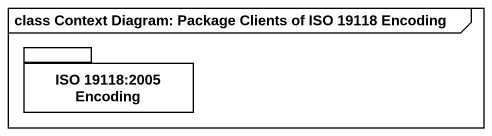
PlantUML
@startuml
mainframe class Context Diagram: Package Clients of ISO 19118 Encoding
package "ISO 19118:2005 Encoding" as ISO_19118_2005_Encoding {
}
@enduml
